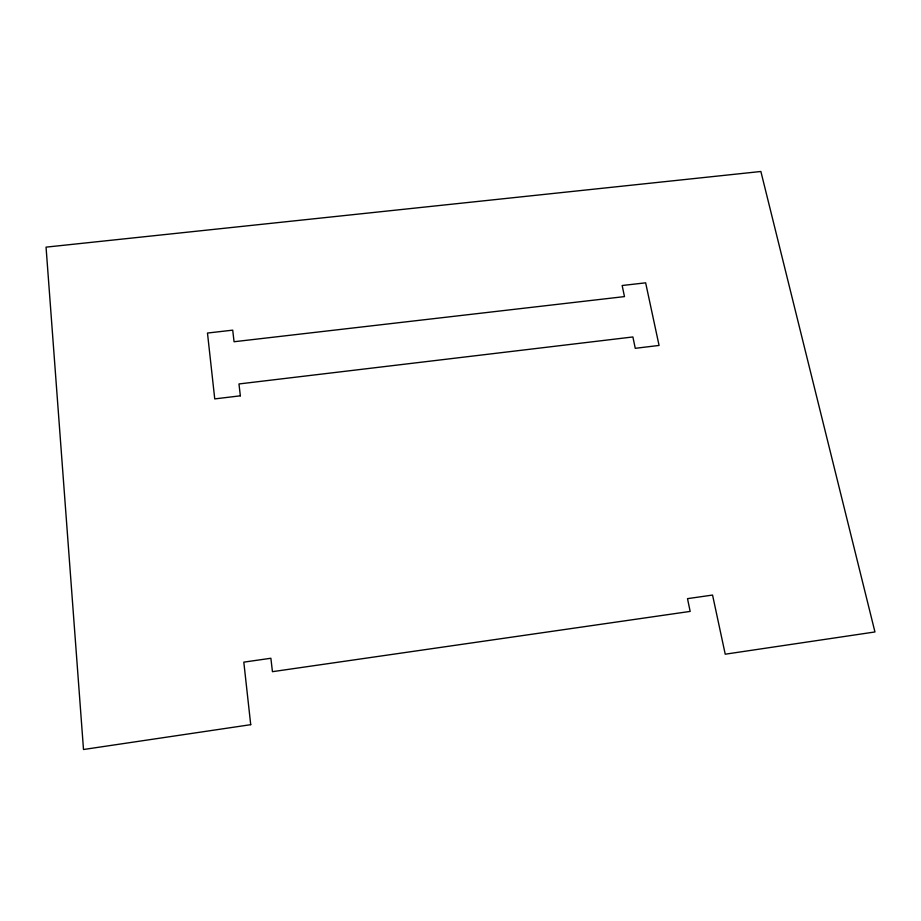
<?xml version="1.0" encoding="UTF-8"?>
<svg xmlns="http://www.w3.org/2000/svg" width="921" height="921" viewBox="0 0 921 921"><rect width="100%" height="100%" fill="white"/><g stroke="black" fill="none" stroke-linecap="round" stroke-linejoin="round"><path stroke-width="1.38" d="M250.719 724.677L83.5 749.51L46.05 247.139L760.873 171.49L874.95 631.956L725.23 654.198L712.555 595.058L687.503 598.65L690.163 611.406L272.443 671.674L270.878 658.262L243.812 662.141L250.719 724.677M240.346 395.823L214.743 398.897L207.478 333.045L232.714 330.155L234.061 341.737L624.473 296.597L622.159 285.51L645.644 282.828L659.068 345.444L635.26 348.311L632.9 336.959L238.965 383.953L240.346 395.823"/></g></svg>
